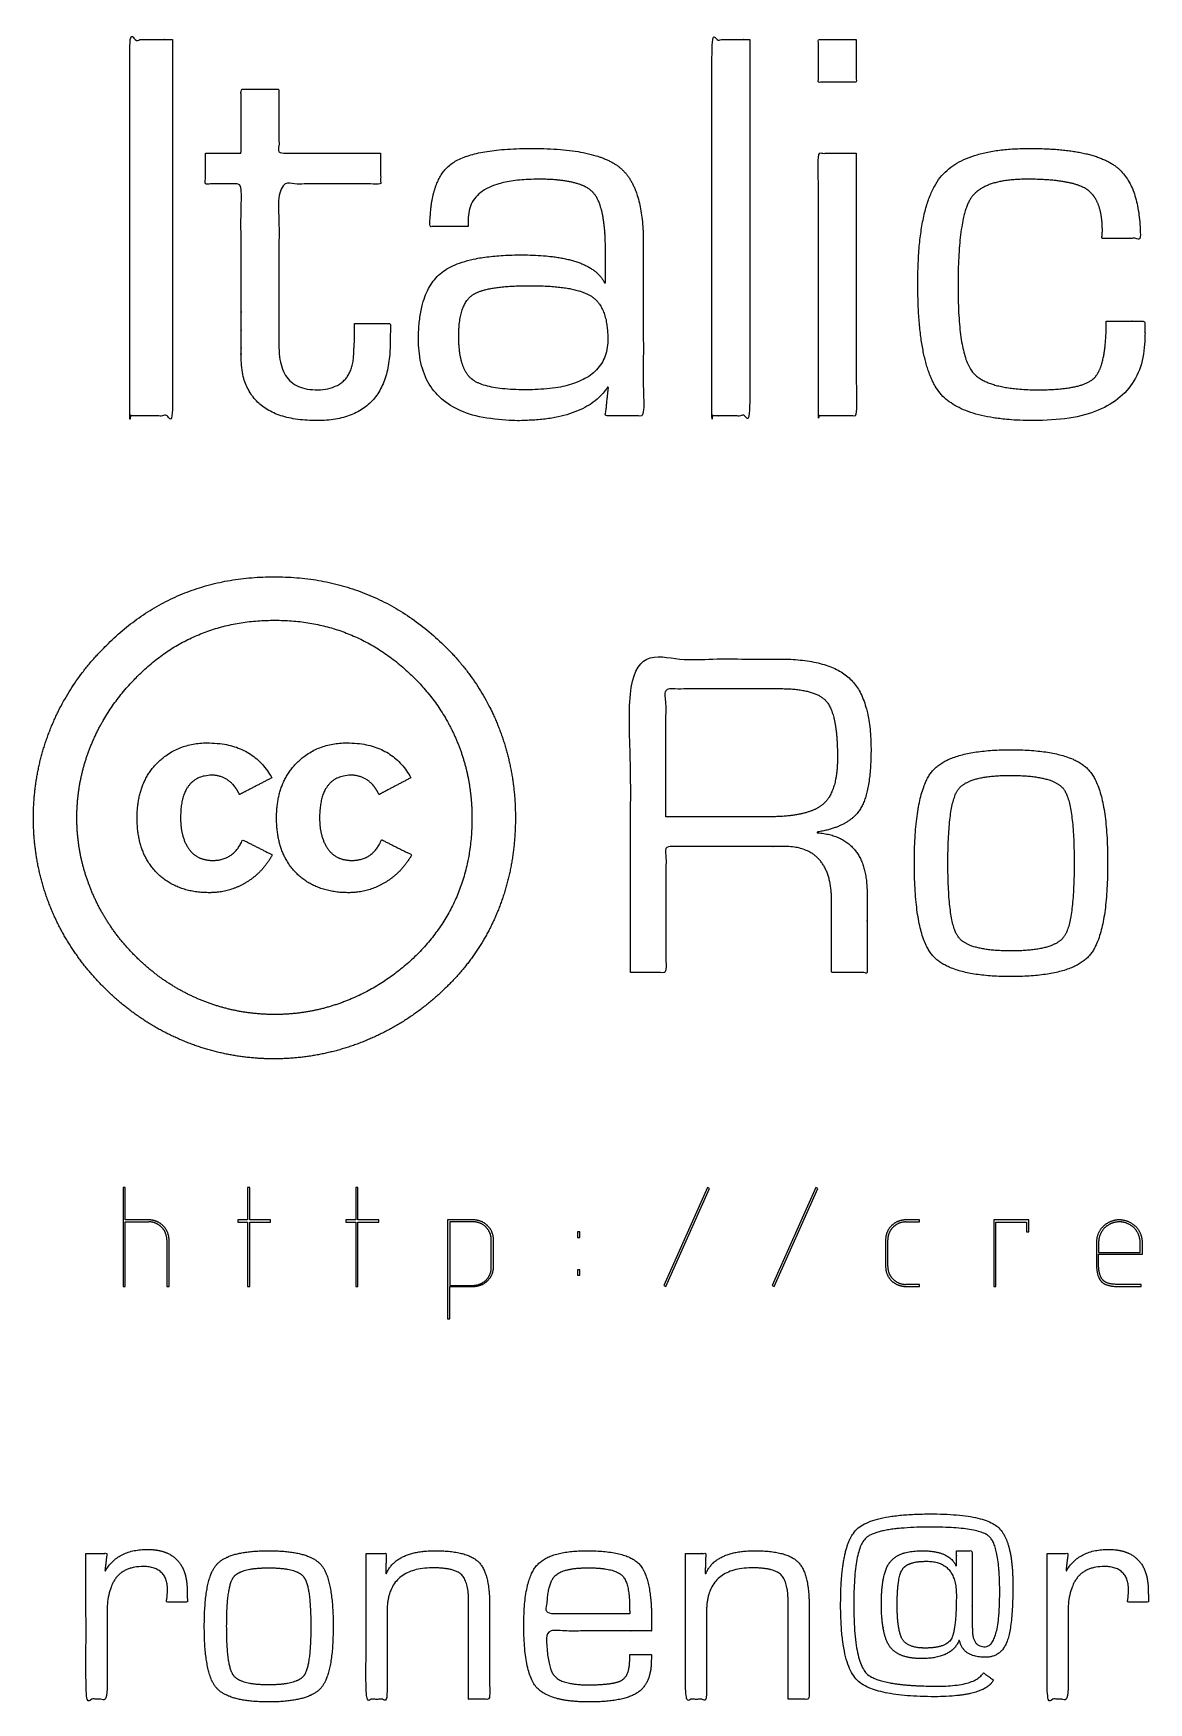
# Model space of a CAD drawing. Header units: millimetres. Extents: x -2385 to 1268, y -2691 to 4654.
# Drawn here: x -2385 to -1855, y -2690 to -1897 of the extents above; entities that cross this region are included whole.
import ezdxf

# ---------------------------------------------------------------- set-up
doc = ezdxf.new("R2010")
doc.units = ezdxf.units.MM
doc.header["$MEASUREMENT"] = 0
doc.layers.add('LAYER 01', color=1, linetype='Continuous')

msp = doc.modelspace()

# ---------------------------------------------------------------- linework, layer by layer
at = {"layer": 'LAYER 01'}
for p, q in [((-2342.75, -2445.51, 5.22), (-2342.75, -2492.53, 5.22)), ((-2341.74, -2445.51, 5.22), (-2342.75, -2445.51, 5.22)), ((-2341.74, -2460.89, 5.22), (-2341.74, -2445.51, 5.22)), ((-2283.56, -2445.51, 5.22), (-2283.56, -2460.89, 5.22)), ((-2282.52, -2445.51, 5.22), (-2283.56, -2445.51, 5.22)), ((-2282.52, -2460.89, 5.22), (-2282.52, -2445.51, 5.22)), ((-2232.15, -2445.51, 5.22), (-2232.15, -2460.89, 5.22)), ((-2231.1, -2445.51, 5.22), (-2232.15, -2445.51, 5.22)), ((-2231.1, -2460.89, 5.22), (-2231.1, -2445.51, 5.22)), ((-2064.86, -2445.51, 5.22), (-2085.66, -2492.12, 5.22)), ((-2084.71, -2492.53, 5.22), (-2063.91, -2445.92, 5.22)), ((-2063.91, -2445.92, 5.22), (-2064.86, -2445.51, 5.22)), ((-2013.44, -2445.51, 5.22), (-2034.25, -2492.12, 5.22)), ((-2033.29, -2492.53, 5.22), (-2012.5, -2445.92, 5.22)), ((-2012.5, -2445.92, 5.22), (-2013.44, -2445.51, 5.22)), ((-2330.53, -2460.89, 5.22), (-2341.74, -2460.89, 5.22)), ((-2341.74, -2461.82, 5.22), (-2330.53, -2461.82, 5.22)), ((-2341.74, -2492.53, 5.22), (-2341.74, -2461.82, 5.22)), ((-2288.23, -2460.89, 5.22), (-2288.23, -2461.9, 5.22)), ((-2283.56, -2460.89, 5.22), (-2288.23, -2460.89, 5.22)), ((-2288.23, -2461.9, 5.22), (-2283.56, -2461.9, 5.22)), ((-2283.56, -2461.9, 5.22), (-2283.56, -2492.53, 5.22)), ((-2272.64, -2460.89, 5.22), (-2282.52, -2460.89, 5.22)), ((-2282.52, -2461.9, 5.22), (-2272.64, -2461.9, 5.22)), ((-2282.52, -2492.53, 5.22), (-2282.52, -2461.9, 5.22)), ((-2272.64, -2461.9, 5.22), (-2272.64, -2460.89, 5.22)), ((-2232.15, -2460.89, 5.22), (-2236.82, -2460.89, 5.22)), ((-2236.82, -2460.89, 5.22), (-2236.82, -2461.9, 5.22)), ((-2236.82, -2461.9, 5.22), (-2232.15, -2461.9, 5.22)), ((-2232.15, -2461.9, 5.22), (-2232.15, -2492.53, 5.22)), ((-2221.22, -2460.89, 5.22), (-2231.1, -2460.89, 5.22)), ((-2231.1, -2492.53, 5.22), (-2231.1, -2461.9, 5.22)), ((-2231.1, -2461.9, 5.22), (-2221.22, -2461.9, 5.22)), ((-2221.22, -2461.9, 5.22), (-2221.22, -2460.89, 5.22)), ((-2188.51, -2460.89, 5.22), (-2188.51, -2507.91, 5.22)), ((-2176.29, -2460.89, 5.22), (-2188.51, -2460.89, 5.22)), ((-2187.5, -2461.82, 5.22), (-2187.5, -2492.02, 5.22)), ((-2176.29, -2461.82, 5.22), (-2187.5, -2461.82, 5.22)), ((-2126.72, -2466.6, 5.22), (-2126.72, -2469.2, 5.22)), ((-2125.67, -2466.6, 5.22), (-2126.72, -2466.6, 5.22)), ((-2125.67, -2469.2, 5.22), (-2125.67, -2466.6, 5.22)), ((-1964.16, -2460.89, 5.22), (-1970.64, -2460.89, 5.22)), ((-1970.64, -2461.88, 5.22), (-1964.16, -2461.88, 5.22)), ((-1964.16, -2461.88, 5.22), (-1964.16, -2460.89, 5.22)), ((-1928.85, -2460.89, 5.22), (-1928.85, -2492.53, 5.22)), ((-1912.21, -2460.89, 5.22), (-1928.85, -2460.89, 5.22)), ((-1927.83, -2461.9, 5.22), (-1913.26, -2461.9, 5.22)), ((-1927.83, -2492.53, 5.22), (-1927.83, -2461.9, 5.22)), ((-1913.26, -2461.9, 5.22), (-1913.26, -2466.59, 5.22)), ((-1913.26, -2466.59, 5.22), (-1912.21, -2466.59, 5.22)), ((-1912.21, -2466.59, 5.22), (-1912.21, -2460.89, 5.22)), ((-2321.95, -2470.43, 5.22), (-2321.95, -2492.53, 5.22)), ((-2320.9, -2492.53, 5.22), (-2320.9, -2470.49, 5.22)), ((-2167.72, -2483.42, 5.22), (-2167.72, -2470.43, 5.22)), ((-2166.67, -2483.11, 5.22), (-2166.67, -2470.34, 5.22)), ((-2126.72, -2469.2, 5.22), (-2125.67, -2469.2, 5.22)), ((-1980.26, -2470.34, 5.22), (-1980.26, -2483.11, 5.22)), ((-1979.24, -2483.11, 5.22), (-1979.24, -2470.34, 5.22)), ((-1880.04, -2471.62, 5.22), (-1880.04, -2481.82, 5.22)), ((-1879.02, -2471.73, 5.22), (-1879.02, -2476.39, 5.22)), ((-1859.24, -2476.39, 5.22), (-1859.24, -2471.73, 5.22)), ((-1858.19, -2477.24, 5.22), (-1858.19, -2471.62, 5.22)), ((-1879.02, -2476.39, 5.22), (-1859.24, -2476.39, 5.22)), ((-1879.02, -2481.82, 5.22), (-1879.02, -2477.24, 5.22)), ((-1879.02, -2477.24, 5.22), (-1858.19, -2477.24, 5.22)), ((-2126.72, -2484.65, 5.22), (-2126.72, -2487.25, 5.22)), ((-2125.67, -2484.65, 5.22), (-2126.72, -2484.65, 5.22)), ((-2126.72, -2487.25, 5.22), (-2125.67, -2487.25, 5.22)), ((-2125.67, -2487.25, 5.22), (-2125.67, -2484.65, 5.22)), ((-2342.75, -2492.53, 5.22), (-2341.74, -2492.53, 5.22)), ((-2321.95, -2492.53, 5.22), (-2320.9, -2492.53, 5.22)), ((-2283.56, -2492.53, 5.22), (-2282.52, -2492.53, 5.22)), ((-2232.15, -2492.53, 5.22), (-2231.1, -2492.53, 5.22)), ((-2187.5, -2492.02, 5.22), (-2176.29, -2492.02, 5.22)), ((-2187.5, -2492.53, 5.22), (-2176.29, -2492.53, 5.22)), ((-2187.5, -2507.91, 5.22), (-2187.5, -2492.53, 5.22)), ((-2085.66, -2492.12, 5.22), (-2084.71, -2492.53, 5.22)), ((-2034.25, -2492.12, 5.22), (-2033.29, -2492.53, 5.22)), ((-1964.16, -2491.56, 5.22), (-1970.64, -2491.56, 5.22)), ((-1970.64, -2492.53, 5.22), (-1964.16, -2492.53, 5.22)), ((-1964.16, -2492.53, 5.22), (-1964.16, -2491.56, 5.22)), ((-1928.85, -2492.53, 5.22), (-1927.83, -2492.53, 5.22)), ((-1858.73, -2491.56, 5.22), (-1869.91, -2491.56, 5.22)), ((-1869.91, -2492.53, 5.22), (-1858.73, -2492.53, 5.22)), ((-1858.73, -2492.53, 5.22), (-1858.73, -2491.56, 5.22)), ((-2188.51, -2507.91, 5.22), (-2187.5, -2507.91, 5.22))]:
    msp.add_line(p, q, dxfattribs=at)
for points, knots in [([(-2319.3, -1899.84, 5.22), (-2329.43, -1899.84, 5.22), (-2339.55, -1899.84, 5.22), (-2339.55, -1989.27, 5.22), (-2339.55, -2078.7, 5.22), (-2329.43, -2078.7, 5.22), (-2319.3, -2078.7, 5.22), (-2319.3, -1989.27, 5.22), (-2319.3, -1899.84, 5.22)], [-4, -4, -4, -3, -3, -2, -2, -1, -1, 0, 0, 0]), ([(-2044.83, -1899.84, 5.22), (-2053.83, -1899.84, 5.22), (-2062.83, -1899.84, 5.22), (-2062.83, -1989.27, 5.22), (-2062.83, -2078.7, 5.22), (-2053.83, -2078.7, 5.22), (-2044.83, -2078.7, 5.22), (-2044.83, -1989.27, 5.22), (-2044.83, -1899.84, 5.22)], [-4, -4, -4, -3, -3, -2, -2, -1, -1, 0, 0, 0]), ([(-1994.21, -1899.84, 5.22), (-2003.21, -1899.84, 5.22), (-2012.21, -1899.84, 5.22), (-2012.21, -1909.96, 5.22), (-2012.21, -1920.09, 5.22), (-2003.21, -1920.09, 5.22), (-1994.21, -1920.09, 5.22), (-1994.21, -1909.96, 5.22), (-1994.21, -1899.84, 5.22)], [-4, -4, -4, -3, -3, -2, -2, -1, -1, 0, 0, 0]), ([(-2220.31, -1953.83, 5.22), (-2244.5, -1953.83, 5.22), (-2268.68, -1953.83, 5.22), (-2268.68, -1938.65, 5.22), (-2268.68, -1923.46, 5.22), (-2277.68, -1923.46, 5.22), (-2286.68, -1923.46, 5.22), (-2286.68, -1938.65, 5.22), (-2286.68, -1953.83, 5.22), (-2295.12, -1953.83, 5.22), (-2303.56, -1953.83, 5.22), (-2303.56, -1961.15, 5.22), (-2303.56, -1968.46, 5.22), (-2295.12, -1968.46, 5.22), (-2286.68, -1968.46, 5.22), (-2286.68, -2007.07, 5.22), (-2286.68, -2045.69, 5.22), (-2286.68, -2047.89, 5.22), (-2286.68, -2050.08, 5.22), (-2286.68, -2080.95, 5.22), (-2250.67, -2080.95, 5.22), (-2215.81, -2080.95, 5.22), (-2215.81, -2044.11, 5.22), (-2215.71, -2039.47, 5.22), (-2215.6, -2034.83, 5.22), (-2224.14, -2034.83, 5.22), (-2232.67, -2034.83, 5.22), (-2232.68, -2038.25, 5.22), (-2232.69, -2041.68, 5.22), (-2232.87, -2044.72, 5.22), (-2233.06, -2047.76, 5.22), (-2233.06, -2066.32, 5.22), (-2250.81, -2066.32, 5.22), (-2268.68, -2066.32, 5.22), (-2268.68, -2045.69, 5.22), (-2268.68, -2007.07, 5.22), (-2268.68, -1968.46, 5.22), (-2244.5, -1968.46, 5.22), (-2220.31, -1968.46, 5.22), (-2220.31, -1961.15, 5.22), (-2220.31, -1953.83, 5.22)], [-20, -20, -20, -19, -19, -18, -18, -17, -17, -16, -16, -15, -15, -14, -14, -13, -13, -12, -12, -11, -11, -10, -10, -9, -9, -8, -8, -7, -7, -6, -6, -5, -5, -4, -4, -3, -3, -2, -2, -1, -1, 0, 0, 0]), ([(-2178.67, -1988.71, 5.22), (-2178.69, -1985.98, 5.22), (-2178.69, -1985.07, 5.22), (-2178.69, -1966.21, 5.22), (-2145.03, -1966.21, 5.22), (-2125.19, -1966.21, 5.22), (-2119.32, -1972.53, 5.22), (-2113.45, -1978.84, 5.22), (-2113.45, -2000.22, 5.22), (-2113.45, -2007.8, 5.22), (-2113.45, -2015.39, 5.22), (-2113.64, -2015.46, 5.22), (-2113.84, -2015.53, 5.22), (-2120.37, -2002.2, 5.22), (-2153.36, -2002.2, 5.22), (-2181.12, -2002.2, 5.22), (-2191.72, -2010.92, 5.22), (-2202.32, -2019.64, 5.22), (-2202.32, -2042.51, 5.22), (-2202.32, -2080.95, 5.22), (-2154.95, -2080.95, 5.22), (-2122.89, -2080.95, 5.22), (-2112.41, -2065.09, 5.22), (-2112.23, -2065.15, 5.22), (-2112.04, -2065.22, 5.22), (-2112.75, -2071.96, 5.22), (-2113.45, -2078.7, 5.22), (-2104.45, -2078.7, 5.22), (-2095.45, -2078.7, 5.22), (-2095.45, -2037.43, 5.22), (-2095.45, -1996.16, 5.22), (-2095.45, -1970.13, 5.22), (-2106.4, -1960.86, 5.22), (-2117.35, -1951.58, 5.22), (-2148.5, -1951.58, 5.22), (-2177.16, -1951.58, 5.22), (-2187.01, -1959.15, 5.22), (-2196.85, -1966.72, 5.22), (-2196.85, -1988.71, 5.22), (-2187.76, -1988.71, 5.22), (-2178.67, -1988.71, 5.22)], [-20, -20, -20, -19, -19, -18, -18, -17, -17, -16, -16, -15, -15, -14, -14, -13, -13, -12, -12, -11, -11, -10, -10, -9, -9, -8, -8, -7, -7, -6, -6, -5, -5, -4, -4, -3, -3, -2, -2, -1, -1, 0, 0, 0]), ([(-1875.37, -2033.7, 5.22), (-1875.37, -2054.92, 5.22), (-1881.01, -2060.62, 5.22), (-1886.64, -2066.32, 5.22), (-1907.59, -2066.32, 5.22), (-1932.34, -2066.32, 5.22), (-1939.09, -2057.67, 5.22), (-1945.84, -2049.01, 5.22), (-1945.84, -2017.34, 5.22), (-1945.84, -1984.84, 5.22), (-1939.92, -1975.52, 5.22), (-1934.01, -1966.21, 5.22), (-1913.23, -1966.21, 5.22), (-1891.69, -1966.21, 5.22), (-1884.45, -1971.16, 5.22), (-1877.22, -1976.12, 5.22), (-1877.22, -1990.99, 5.22), (-1877.34, -1992.66, 5.22), (-1877.47, -1994.33, 5.22), (-1868.31, -1994.33, 5.22), (-1859.15, -1994.33, 5.22), (-1859.15, -1969.55, 5.22), (-1870.27, -1960.57, 5.22), (-1881.39, -1951.58, 5.22), (-1911.86, -1951.58, 5.22), (-1942.85, -1951.58, 5.22), (-1953.91, -1964.92, 5.22), (-1964.96, -1978.26, 5.22), (-1964.96, -2015.61, 5.22), (-1964.96, -2055.44, 5.22), (-1954.11, -2068.19, 5.22), (-1943.26, -2080.95, 5.22), (-1909.53, -2080.95, 5.22), (-1856.97, -2080.95, 5.22), (-1856.97, -2040.54, 5.22), (-1857.02, -2037.12, 5.22), (-1857.06, -2033.7, 5.22), (-1866.22, -2033.7, 5.22), (-1875.37, -2033.7, 5.22)], [-19, -19, -19, -18, -18, -17, -17, -16, -16, -15, -15, -14, -14, -13, -13, -12, -12, -11, -11, -10, -10, -9, -9, -8, -8, -7, -7, -6, -6, -5, -5, -4, -4, -3, -3, -2, -2, -1, -1, 0, 0, 0]), ([(-1994.21, -1953.83, 5.22), (-2003.21, -1953.83, 5.22), (-2012.21, -1953.83, 5.22), (-2012.21, -2016.27, 5.22), (-2012.21, -2078.7, 5.22), (-2003.21, -2078.7, 5.22), (-1994.21, -2078.7, 5.22), (-1994.21, -2016.27, 5.22), (-1994.21, -1953.83, 5.22)], [-4, -4, -4, -3, -3, -2, -2, -1, -1, 0, 0, 0]), ([(-2149.27, -2016.83, 5.22), (-2170.43, -2016.83, 5.22), (-2176.81, -2021.36, 5.22), (-2183.19, -2025.9, 5.22), (-2183.19, -2040.84, 5.22), (-2183.19, -2056.32, 5.22), (-2176.88, -2061.32, 5.22), (-2170.57, -2066.32, 5.22), (-2151.24, -2066.32, 5.22), (-2112.32, -2066.32, 5.22), (-2112.32, -2042.31, 5.22), (-2112.32, -2027.23, 5.22), (-2119.88, -2022.03, 5.22), (-2127.44, -2016.83, 5.22), (-2149.27, -2016.83, 5.22)], [0, 0, 0, 1, 1, 2, 2, 3, 3, 4, 4, 5, 5, 6, 6, 7, 7, 7]), ([(-2271.02, -2155.19, 5.22), (-2318.7, -2155.19, 5.22), (-2351.43, -2188.54, 5.22), (-2368.01, -2205.12, 5.22), (-2376.7, -2226.08, 5.22), (-2385.4, -2247.05, 5.22), (-2385.4, -2269.77, 5.22), (-2385.4, -2292.68, 5.22), (-2376.81, -2313.35, 5.22), (-2368.22, -2334.01, 5.22), (-2351.75, -2350.48, 5.22), (-2335.28, -2366.95, 5.22), (-2314.51, -2375.65, 5.22), (-2293.74, -2384.34, 5.22), (-2271.02, -2384.34, 5.22), (-2248.32, -2384.34, 5.22), (-2227.04, -2375.55, 5.22), (-2205.77, -2366.75, 5.22), (-2188.98, -2350.18, 5.22), (-2172.81, -2334.42, 5.22), (-2164.53, -2313.85, 5.22), (-2156.25, -2293.29, 5.22), (-2156.25, -2269.77, 5.22), (-2156.25, -2246.44, 5.22), (-2164.64, -2225.67, 5.22), (-2173.02, -2204.91, 5.22), (-2189.19, -2188.74, 5.22), (-2222.95, -2155.19, 5.22), (-2271.02, -2155.19, 5.22)], [-14, -14, -14, -13, -13, -12, -12, -11, -11, -10, -10, -9, -9, -8, -8, -7, -7, -6, -6, -5, -5, -4, -4, -3, -3, -2, -2, -1, -1, 0, 0, 0]), ([(-2270.61, -2175.85, 5.22), (-2309.91, -2175.85, 5.22), (-2336.7, -2203.27, 5.22), (-2350.2, -2216.98, 5.22), (-2357.47, -2234.06, 5.22), (-2364.73, -2251.15, 5.22), (-2364.73, -2269.77, 5.22), (-2364.73, -2288.18, 5.22), (-2357.47, -2305.26, 5.22), (-2350.2, -2322.35, 5.22), (-2336.7, -2335.75, 5.22), (-2323.21, -2349.15, 5.22), (-2306.22, -2356.2, 5.22), (-2289.24, -2363.26, 5.22), (-2270.61, -2363.26, 5.22), (-2252.2, -2363.26, 5.22), (-2234.91, -2356.11, 5.22), (-2217.63, -2348.95, 5.22), (-2203.72, -2335.45, 5.22), (-2176.91, -2309.26, 5.22), (-2176.91, -2269.77, 5.22), (-2176.91, -2250.74, 5.22), (-2183.87, -2233.76, 5.22), (-2190.83, -2216.78, 5.22), (-2204.13, -2203.48, 5.22), (-2231.74, -2175.85, 5.22), (-2270.61, -2175.85, 5.22)], [0, 0, 0, 1, 1, 2, 2, 3, 3, 4, 4, 5, 5, 6, 6, 7, 7, 8, 8, 9, 9, 10, 10, 11, 11, 12, 12, 13, 13, 13]), ([(-2101.58, -2343.36, 5.22), (-2093.14, -2343.36, 5.22), (-2084.71, -2343.36, 5.22), (-2084.71, -2313.36, 5.22), (-2084.71, -2283.36, 5.22), (-2059.38, -2283.36, 5.22), (-2034.05, -2283.36, 5.22), (-2031.28, -2283.36, 5.22), (-2028.5, -2283.36, 5.22), (-2005.96, -2283.36, 5.22), (-2005.96, -2309.29, 5.22), (-2005.96, -2326.33, 5.22), (-2005.96, -2343.36, 5.22), (-1997.52, -2343.36, 5.22), (-1989.08, -2343.36, 5.22), (-1989.08, -2324.43, 5.22), (-1989.08, -2305.5, 5.22), (-1989.08, -2278.6, 5.22), (-2012.81, -2276.87, 5.22), (-2012.81, -2276.71, 5.22), (-2012.81, -2276.55, 5.22), (-1997.84, -2274.13, 5.22), (-1992.52, -2265.95, 5.22), (-1987.21, -2257.77, 5.22), (-1987.21, -2237.01, 5.22), (-1987.21, -2213.4, 5.22), (-1996.99, -2203.85, 5.22), (-2006.78, -2194.3, 5.22), (-2030.68, -2194.3, 5.22), (-2066.13, -2194.3, 5.22), (-2101.58, -2194.3, 5.22), (-2101.58, -2268.83, 5.22), (-2101.58, -2343.36, 5.22)], [-16, -16, -16, -15, -15, -14, -14, -13, -13, -12, -12, -11, -11, -10, -10, -9, -9, -8, -8, -7, -7, -6, -6, -5, -5, -4, -4, -3, -3, -2, -2, -1, -1, 0, 0, 0]), ([(-2084.71, -2269.3, 5.22), (-2060.47, -2269.3, 5.22), (-2036.23, -2269.3, 5.22), (-2017.07, -2269.3, 5.22), (-2010.11, -2263.4, 5.22), (-2003.14, -2257.49, 5.22), (-2003.14, -2241.15, 5.22), (-2003.14, -2220.73, 5.22), (-2008.31, -2214.54, 5.22), (-2013.48, -2208.36, 5.22), (-2030.46, -2208.36, 5.22), (-2057.58, -2208.36, 5.22), (-2084.71, -2208.36, 5.22), (-2084.71, -2238.83, 5.22), (-2084.71, -2269.3, 5.22)], [0, 0, 0, 1, 1, 2, 2, 3, 3, 4, 4, 5, 5, 6, 6, 7, 7, 7]), ([(-2272.05, -2250.74, 5.22), (-2281.26, -2234.16, 5.22), (-2302.54, -2234.16, 5.22), (-2317.07, -2234.16, 5.22), (-2326.58, -2243.78, 5.22), (-2336.1, -2253.39, 5.22), (-2336.1, -2269.77, 5.22), (-2336.1, -2286.54, 5.22), (-2326.68, -2295.95, 5.22), (-2317.26, -2305.36, 5.22), (-2301.92, -2305.36, 5.22), (-2292.3, -2305.36, 5.22), (-2284.32, -2300.55, 5.22), (-2276.35, -2295.75, 5.22), (-2271.84, -2287.36, 5.22), (-2278.9, -2283.78, 5.22), (-2285.96, -2280.2, 5.22), (-2290.06, -2290.02, 5.22), (-2300.08, -2290.02, 5.22), (-2307.65, -2290.02, 5.22), (-2311.54, -2284.49, 5.22), (-2315.43, -2278.97, 5.22), (-2315.43, -2269.77, 5.22), (-2315.43, -2249.51, 5.22), (-2300.08, -2249.51, 5.22), (-2297.02, -2249.51, 5.22), (-2293.44, -2251.55, 5.22), (-2289.86, -2253.6, 5.22), (-2287.4, -2258.71, 5.22), (-2279.73, -2254.72, 5.22), (-2272.05, -2250.74, 5.22)], [-15, -15, -15, -14, -14, -13, -13, -12, -12, -11, -11, -10, -10, -9, -9, -8, -8, -7, -7, -6, -6, -5, -5, -4, -4, -3, -3, -2, -2, -1, -1, 0, 0, 0]), ([(-2205.96, -2250.74, 5.22), (-2214.97, -2234.16, 5.22), (-2236.25, -2234.16, 5.22), (-2250.78, -2234.16, 5.22), (-2260.29, -2243.78, 5.22), (-2269.8, -2253.39, 5.22), (-2269.8, -2269.77, 5.22), (-2269.8, -2286.54, 5.22), (-2260.49, -2295.95, 5.22), (-2251.19, -2305.36, 5.22), (-2235.63, -2305.36, 5.22), (-2226.22, -2305.36, 5.22), (-2218.24, -2300.55, 5.22), (-2210.26, -2295.75, 5.22), (-2205.55, -2287.36, 5.22), (-2212.71, -2283.78, 5.22), (-2219.87, -2280.2, 5.22), (-2223.96, -2290.02, 5.22), (-2233.99, -2290.02, 5.22), (-2241.57, -2290.02, 5.22), (-2245.45, -2284.49, 5.22), (-2249.34, -2278.97, 5.22), (-2249.34, -2269.77, 5.22), (-2249.34, -2249.51, 5.22), (-2233.99, -2249.51, 5.22), (-2230.71, -2249.51, 5.22), (-2227.13, -2251.55, 5.22), (-2223.56, -2253.6, 5.22), (-2221.1, -2258.71, 5.22), (-2213.53, -2254.72, 5.22), (-2205.96, -2250.74, 5.22)], [-15, -15, -15, -14, -14, -13, -13, -12, -12, -11, -11, -10, -10, -9, -9, -8, -8, -7, -7, -6, -6, -5, -5, -4, -4, -3, -3, -2, -2, -1, -1, 0, 0, 0]), ([(-1920.7, -2237.42, 5.22), (-1949.4, -2237.42, 5.22), (-1957.99, -2247.5, 5.22), (-1966.58, -2257.58, 5.22), (-1966.58, -2291.33, 5.22), (-1966.58, -2325.08, 5.22), (-1957.99, -2335.16, 5.22), (-1949.4, -2345.24, 5.22), (-1920.7, -2345.24, 5.22), (-1891.89, -2345.24, 5.22), (-1883.3, -2335.16, 5.22), (-1874.71, -2325.08, 5.22), (-1874.71, -2291.33, 5.22), (-1874.71, -2257.58, 5.22), (-1883.3, -2247.5, 5.22), (-1891.89, -2237.42, 5.22), (-1920.7, -2237.42, 5.22)], [-8, -8, -8, -7, -7, -6, -6, -5, -5, -4, -4, -3, -3, -2, -2, -1, -1, 0, 0, 0]), ([(-1920.7, -2249.61, 5.22), (-1940.95, -2249.61, 5.22), (-1945.79, -2256.33, 5.22), (-1950.64, -2263.04, 5.22), (-1950.64, -2291.33, 5.22), (-1950.64, -2319.62, 5.22), (-1945.79, -2326.33, 5.22), (-1940.95, -2333.05, 5.22), (-1920.7, -2333.05, 5.22), (-1900.34, -2333.05, 5.22), (-1895.49, -2326.33, 5.22), (-1890.64, -2319.62, 5.22), (-1890.64, -2291.33, 5.22), (-1890.64, -2263.04, 5.22), (-1895.49, -2256.33, 5.22), (-1900.34, -2249.61, 5.22), (-1920.7, -2249.61, 5.22)], [0, 0, 0, 1, 1, 2, 2, 3, 3, 4, 4, 5, 5, 6, 6, 7, 7, 8, 8, 8]), ([(-1946.64, -2618.17, 5.22), (-1946.64, -2621.73, 5.22), (-1946.64, -2625.29, 5.22), (-1946.75, -2625.29, 5.22), (-1946.86, -2625.29, 5.22), (-1949.99, -2618.17, 5.22), (-1962.92, -2618.17, 5.22), (-1974.02, -2618.17, 5.22), (-1978.14, -2623.51, 5.22), (-1982.27, -2628.86, 5.22), (-1982.27, -2643.35, 5.22), (-1982.27, -2658.28, 5.22), (-1978.18, -2663.85, 5.22), (-1974.09, -2669.42, 5.22), (-1963.14, -2669.42, 5.22), (-1948.9, -2669.42, 5.22), (-1945.39, -2660.85, 5.22), (-1945.25, -2660.85, 5.22), (-1945.1, -2660.85, 5.22), (-1943.44, -2668.79, 5.22), (-1932.94, -2668.79, 5.22), (-1925.41, -2668.79, 5.22), (-1922.59, -2661.45, 5.22), (-1919.77, -2654.11, 5.22), (-1919.77, -2634.54, 5.22), (-1919.77, -2613.08, 5.22), (-1926.93, -2606.87, 5.22), (-1934.09, -2600.67, 5.22), (-1958.74, -2600.67, 5.22), (-1986.66, -2600.67, 5.22), (-1994.15, -2608.13, 5.22), (-2001.64, -2615.6, 5.22), (-2001.64, -2643.48, 5.22), (-2001.64, -2671.96, 5.22), (-1993.73, -2679.75, 5.22), (-1985.82, -2687.54, 5.22), (-1957.03, -2687.54, 5.22), (-1933.35, -2687.54, 5.22), (-1928.98, -2679.65, 5.22), (-1931.44, -2677.87, 5.22), (-1933.91, -2676.09, 5.22), (-1937.11, -2682.54, 5.22), (-1955.76, -2682.54, 5.22), (-1983.22, -2682.54, 5.22), (-1989.31, -2676.5, 5.22), (-1995.39, -2670.45, 5.22), (-1995.39, -2643.33, 5.22), (-1995.39, -2617.83, 5.22), (-1989.91, -2612.37, 5.22), (-1984.44, -2606.92, 5.22), (-1958.74, -2606.92, 5.22), (-1935.74, -2606.92, 5.22), (-1930.88, -2611.52, 5.22), (-1926.02, -2616.13, 5.22), (-1926.02, -2637.93, 5.22), (-1926.02, -2663.79, 5.22), (-1933.08, -2663.79, 5.22), (-1939, -2663.79, 5.22), (-1939, -2655.78, 5.22), (-1939.07, -2654.21, 5.22), (-1939.14, -2652.65, 5.22), (-1939.14, -2635.41, 5.22), (-1939.14, -2618.17, 5.22), (-1942.89, -2618.17, 5.22), (-1946.64, -2618.17, 5.22)], [-32, -32, -32, -31, -31, -30, -30, -29, -29, -28, -28, -27, -27, -26, -26, -25, -25, -24, -24, -23, -23, -22, -22, -21, -21, -20, -20, -19, -19, -18, -18, -17, -17, -16, -16, -15, -15, -14, -14, -13, -13, -12, -12, -11, -11, -10, -10, -9, -9, -8, -8, -7, -7, -6, -6, -5, -5, -4, -4, -3, -3, -2, -2, -1, -1, 0, 0, 0]), ([(-2360.39, -2619.42, 5.22), (-2360.39, -2654.11, 5.22), (-2360.39, -2688.79, 5.22), (-2355.39, -2688.79, 5.22), (-2350.39, -2688.79, 5.22), (-2350.39, -2668.09, 5.22), (-2350.39, -2647.39, 5.22), (-2350.39, -2625.67, 5.22), (-2333.32, -2625.67, 5.22), (-2321.64, -2625.67, 5.22), (-2321.64, -2636.84, 5.22), (-2321.64, -2637.83, 5.22), (-2321.93, -2640.72, 5.22), (-2322.07, -2641.63, 5.22), (-2322.21, -2642.54, 5.22), (-2317.2, -2642.54, 5.22), (-2312.19, -2642.54, 5.22), (-2312.23, -2640.1, 5.22), (-2312.27, -2637.66, 5.22), (-2312.27, -2617.54, 5.22), (-2331.36, -2617.54, 5.22), (-2345.17, -2617.54, 5.22), (-2351.17, -2627.69, 5.22), (-2351.28, -2627.58, 5.22), (-2351.39, -2627.46, 5.22), (-2350.89, -2623.44, 5.22), (-2350.39, -2619.42, 5.22), (-2355.39, -2619.42, 5.22), (-2360.39, -2619.42, 5.22)], [-14, -14, -14, -13, -13, -12, -12, -11, -11, -10, -10, -9, -9, -8, -8, -7, -7, -6, -6, -5, -5, -4, -4, -3, -3, -2, -2, -1, -1, 0, 0, 0]), ([(-2273.56, -2618.17, 5.22), (-2292.69, -2618.17, 5.22), (-2298.41, -2624.89, 5.22), (-2304.14, -2631.61, 5.22), (-2304.14, -2654.11, 5.22), (-2304.14, -2676.61, 5.22), (-2298.41, -2683.32, 5.22), (-2292.69, -2690.04, 5.22), (-2273.56, -2690.04, 5.22), (-2254.35, -2690.04, 5.22), (-2248.62, -2683.32, 5.22), (-2242.89, -2676.61, 5.22), (-2242.89, -2654.11, 5.22), (-2242.89, -2631.61, 5.22), (-2248.62, -2624.89, 5.22), (-2254.35, -2618.17, 5.22), (-2273.56, -2618.17, 5.22)], [-8, -8, -8, -7, -7, -6, -6, -5, -5, -4, -4, -3, -3, -2, -2, -1, -1, 0, 0, 0]), ([(-2227.27, -2619.42, 5.22), (-2227.27, -2654.11, 5.22), (-2227.27, -2688.79, 5.22), (-2222.27, -2688.79, 5.22), (-2217.27, -2688.79, 5.22), (-2217.27, -2667.93, 5.22), (-2217.27, -2647.06, 5.22), (-2217.27, -2626.29, 5.22), (-2195.41, -2626.29, 5.22), (-2185.48, -2626.29, 5.22), (-2182, -2629.49, 5.22), (-2178.52, -2632.68, 5.22), (-2178.52, -2641.92, 5.22), (-2178.52, -2643.22, 5.22), (-2178.52, -2644.53, 5.22), (-2178.52, -2666.66, 5.22), (-2178.52, -2688.79, 5.22), (-2173.52, -2688.79, 5.22), (-2168.52, -2688.79, 5.22), (-2168.52, -2666.22, 5.22), (-2168.52, -2643.66, 5.22), (-2168.52, -2628.71, 5.22), (-2173.85, -2623.44, 5.22), (-2179.18, -2618.17, 5.22), (-2194.25, -2618.17, 5.22), (-2212.92, -2618.17, 5.22), (-2217.63, -2629.07, 5.22), (-2217.77, -2628.96, 5.22), (-2217.91, -2628.85, 5.22), (-2217.77, -2624.13, 5.22), (-2217.63, -2619.42, 5.22), (-2222.45, -2619.42, 5.22), (-2227.27, -2619.42, 5.22)], [-16, -16, -16, -15, -15, -14, -14, -13, -13, -12, -12, -11, -11, -10, -10, -9, -9, -8, -8, -7, -7, -6, -6, -5, -5, -4, -4, -3, -3, -2, -2, -1, -1, 0, 0, 0]), ([(-2101.91, -2667.54, 5.22), (-2101.91, -2668.65, 5.22), (-2101.91, -2669.75, 5.22), (-2101.91, -2677.35, 5.22), (-2105.57, -2679.63, 5.22), (-2109.24, -2681.92, 5.22), (-2121.52, -2681.92, 5.22), (-2134.45, -2681.92, 5.22), (-2137.97, -2677.38, 5.22), (-2141.5, -2672.84, 5.22), (-2141.5, -2656.29, 5.22), (-2116.51, -2656.29, 5.22), (-2091.53, -2656.29, 5.22), (-2091.53, -2653.53, 5.22), (-2091.53, -2650.78, 5.22), (-2091.53, -2630.68, 5.22), (-2097.48, -2624.42, 5.22), (-2103.44, -2618.17, 5.22), (-2122.62, -2618.17, 5.22), (-2140.21, -2618.17, 5.22), (-2146.24, -2625.33, 5.22), (-2152.27, -2632.48, 5.22), (-2152.27, -2653.37, 5.22), (-2152.27, -2675.94, 5.22), (-2146.29, -2682.99, 5.22), (-2140.31, -2690.04, 5.22), (-2121.19, -2690.04, 5.22), (-2104.75, -2690.04, 5.22), (-2098.2, -2685.62, 5.22), (-2091.64, -2681.2, 5.22), (-2091.64, -2670.14, 5.22), (-2091.58, -2668.84, 5.22), (-2091.53, -2667.54, 5.22), (-2096.72, -2667.54, 5.22), (-2101.91, -2667.54, 5.22)], [-17, -17, -17, -16, -16, -15, -15, -14, -14, -13, -13, -12, -12, -11, -11, -10, -10, -9, -9, -8, -8, -7, -7, -6, -6, -5, -5, -4, -4, -3, -3, -2, -2, -1, -1, 0, 0, 0]), ([(-2075.39, -2619.42, 5.22), (-2075.39, -2654.11, 5.22), (-2075.39, -2688.79, 5.22), (-2070.39, -2688.79, 5.22), (-2065.39, -2688.79, 5.22), (-2065.39, -2667.93, 5.22), (-2065.39, -2647.06, 5.22), (-2065.39, -2626.29, 5.22), (-2043.54, -2626.29, 5.22), (-2033.61, -2626.29, 5.22), (-2030.12, -2629.49, 5.22), (-2026.64, -2632.68, 5.22), (-2026.64, -2641.92, 5.22), (-2026.64, -2643.22, 5.22), (-2026.64, -2644.53, 5.22), (-2026.64, -2666.66, 5.22), (-2026.64, -2688.79, 5.22), (-2021.64, -2688.79, 5.22), (-2016.64, -2688.79, 5.22), (-2016.64, -2666.22, 5.22), (-2016.64, -2643.66, 5.22), (-2016.64, -2628.71, 5.22), (-2021.97, -2623.44, 5.22), (-2027.31, -2618.17, 5.22), (-2042.37, -2618.17, 5.22), (-2061.05, -2618.17, 5.22), (-2065.75, -2629.07, 5.22), (-2065.9, -2628.96, 5.22), (-2066.04, -2628.85, 5.22), (-2065.9, -2624.13, 5.22), (-2065.75, -2619.42, 5.22), (-2070.57, -2619.42, 5.22), (-2075.39, -2619.42, 5.22)], [-16, -16, -16, -15, -15, -14, -14, -13, -13, -12, -12, -11, -11, -10, -10, -9, -9, -8, -8, -7, -7, -6, -6, -5, -5, -4, -4, -3, -3, -2, -2, -1, -1, 0, 0, 0]), ([(-1903.52, -2619.42, 5.22), (-1903.52, -2654.11, 5.22), (-1903.52, -2688.79, 5.22), (-1898.52, -2688.79, 5.22), (-1893.52, -2688.79, 5.22), (-1893.52, -2668.09, 5.22), (-1893.52, -2647.39, 5.22), (-1893.52, -2625.67, 5.22), (-1876.45, -2625.67, 5.22), (-1864.77, -2625.67, 5.22), (-1864.77, -2636.84, 5.22), (-1864.77, -2637.83, 5.22), (-1865.05, -2640.72, 5.22), (-1865.19, -2641.63, 5.22), (-1865.33, -2642.54, 5.22), (-1860.32, -2642.54, 5.22), (-1855.31, -2642.54, 5.22), (-1855.35, -2640.1, 5.22), (-1855.39, -2637.66, 5.22), (-1855.39, -2617.54, 5.22), (-1874.48, -2617.54, 5.22), (-1888.29, -2617.54, 5.22), (-1894.3, -2627.69, 5.22), (-1894.41, -2627.58, 5.22), (-1894.51, -2627.46, 5.22), (-1894.02, -2623.44, 5.22), (-1893.52, -2619.42, 5.22), (-1898.52, -2619.42, 5.22), (-1903.52, -2619.42, 5.22)], [-14, -14, -14, -13, -13, -12, -12, -11, -11, -10, -10, -9, -9, -8, -8, -7, -7, -6, -6, -5, -5, -4, -4, -3, -3, -2, -2, -1, -1, 0, 0, 0]), ([(-2273.56, -2626.29, 5.22), (-2287.05, -2626.29, 5.22), (-2290.28, -2630.77, 5.22), (-2293.52, -2635.25, 5.22), (-2293.52, -2654.11, 5.22), (-2293.52, -2672.96, 5.22), (-2290.28, -2677.44, 5.22), (-2287.05, -2681.92, 5.22), (-2273.56, -2681.92, 5.22), (-2259.98, -2681.92, 5.22), (-2256.75, -2677.44, 5.22), (-2253.52, -2672.96, 5.22), (-2253.52, -2654.11, 5.22), (-2253.52, -2635.25, 5.22), (-2256.75, -2630.77, 5.22), (-2259.98, -2626.29, 5.22), (-2273.56, -2626.29, 5.22)], [0, 0, 0, 1, 1, 2, 2, 3, 3, 4, 4, 5, 5, 6, 6, 7, 7, 8, 8, 8]), ([(-2101.91, -2648.17, 5.22), (-2101.94, -2646.49, 5.22), (-2101.97, -2644.81, 5.22), (-2101.97, -2633.24, 5.22), (-2105.68, -2629.76, 5.22), (-2109.39, -2626.29, 5.22), (-2121.66, -2626.29, 5.22), (-2134.02, -2626.29, 5.22), (-2137.68, -2630.36, 5.22), (-2141.35, -2634.43, 5.22), (-2141.35, -2648.17, 5.22), (-2121.63, -2648.17, 5.22), (-2101.91, -2648.17, 5.22)], [0, 0, 0, 1, 1, 2, 2, 3, 3, 4, 4, 5, 5, 6, 6, 6]), ([(-1960.74, -2623.17, 5.22), (-1969.65, -2623.17, 5.22), (-1972.21, -2626.88, 5.22), (-1974.77, -2630.59, 5.22), (-1974.77, -2643.57, 5.22), (-1974.77, -2656.33, 5.22), (-1972.21, -2660.37, 5.22), (-1969.65, -2664.42, 5.22), (-1961.48, -2664.42, 5.22), (-1951.61, -2664.42, 5.22), (-1949.13, -2660.23, 5.22), (-1946.64, -2656.04, 5.22), (-1946.64, -2639.27, 5.22), (-1946.64, -2623.17, 5.22), (-1960.74, -2623.17, 5.22)], [0, 0, 0, 1, 1, 2, 2, 3, 3, 4, 4, 5, 5, 6, 6, 7, 7, 7])]:
    msp.add_open_spline(points, degree=2, knots=knots, dxfattribs=at)
for points, weights in [([(-2323.7, -2463.68, 5.22), (-2326.55, -2460.89, 5.22), (-2330.53, -2460.89, 5.22)], [1, 0.925887561585, 1]), ([(-2324.46, -2464.33, 5.22), (-2326.99, -2461.86, 5.22), (-2330.53, -2461.82, 5.22)], [1, 0.928362648298, 1]), ([(-2321.95, -2470.43, 5.22), (-2321.95, -2466.86, 5.22), (-2324.46, -2464.33, 5.22)], [1, 0.924915287254, 1]), ([(-2320.9, -2470.49, 5.22), (-2320.92, -2466.51, 5.22), (-2323.7, -2463.68, 5.22)], [1, 0.926296764743, 1]), ([(-2169.46, -2463.64, 5.22), (-2172.32, -2460.89, 5.22), (-2176.29, -2460.89, 5.22)], [1, 0.927832282829, 1]), ([(-2170.22, -2464.33, 5.22), (-2172.74, -2461.82, 5.22), (-2176.29, -2461.82, 5.22)], [1, 0.924309258472, 1]), ([(-2167.72, -2470.43, 5.22), (-2167.76, -2466.88, 5.22), (-2170.22, -2464.33, 5.22)], [1, 0.929504207816, 1]), ([(-2166.67, -2470.34, 5.22), (-2166.68, -2466.41, 5.22), (-2169.46, -2463.64, 5.22)], [1, 0.924779417427, 1]), ([(-1977.47, -2463.64, 5.22), (-1980.26, -2466.41, 5.22), (-1980.26, -2470.34, 5.22)], [1, 0.923104889189, 1]), ([(-1976.74, -2464.35, 5.22), (-1979.21, -2466.84, 5.22), (-1979.24, -2470.34, 5.22)], [1, 0.926220894822, 1]), ([(-1970.64, -2460.89, 5.22), (-1974.6, -2460.9, 5.22), (-1977.47, -2463.64, 5.22)], [1, 0.928596070217, 1]), ([(-1970.64, -2461.88, 5.22), (-1974.19, -2461.88, 5.22), (-1976.74, -2464.35, 5.22)], [1, 0.927028972374, 1]), ([(-1876.86, -2464.01, 5.22), (-1880.04, -2467.15, 5.22), (-1880.04, -2471.62, 5.22)], [1, 0.922892133633, 1]), ([(-1876.13, -2464.71, 5.22), (-1879.02, -2467.63, 5.22), (-1879.02, -2471.73, 5.22)], [1, 0.924846636895, 1]), ([(-1869.11, -2460.89, 5.22), (-1873.61, -2460.9, 5.22), (-1876.86, -2464.01, 5.22)], [1, 0.928919035288, 1]), ([(-1869.11, -2461.82, 5.22), (-1873.2, -2461.86, 5.22), (-1876.13, -2464.71, 5.22)], [1, 0.927905506116, 1]), ([(-1861.37, -2464.01, 5.22), (-1864.65, -2460.98, 5.22), (-1869.11, -2460.89, 5.22)], [1, 0.935099142407, 1]), ([(-1862.13, -2464.71, 5.22), (-1865.06, -2461.9, 5.22), (-1869.11, -2461.82, 5.22)], [1, 0.93109859171, 1]), ([(-1859.24, -2471.73, 5.22), (-1859.29, -2467.64, 5.22), (-1862.13, -2464.71, 5.22)], [1, 0.929539243295, 1]), ([(-1858.19, -2471.62, 5.22), (-1858.22, -2467.16, 5.22), (-1861.37, -2464.01, 5.22)], [1, 0.925225615508, 1]), ([(-2170.22, -2489.51, 5.22), (-2167.65, -2487.01, 5.22), (-2167.72, -2483.42, 5.22)], [1, 0.918049935763, 1]), ([(-2169.46, -2489.82, 5.22), (-2166.59, -2487.07, 5.22), (-2166.67, -2483.11, 5.22)], [1, 0.915797516316, 1]), ([(-1980.26, -2483.11, 5.22), (-1980.27, -2487.05, 5.22), (-1977.47, -2489.82, 5.22)], [1, 0.921887667151, 1]), ([(-1979.24, -2483.11, 5.22), (-1979.24, -2486.63, 5.22), (-1976.74, -2489.09, 5.22)], [1, 0.922261232429, 1]), ([(-2176.29, -2492.02, 5.22), (-2172.76, -2491.98, 5.22), (-2170.22, -2489.51, 5.22)], [1, 0.928079190445, 1]), ([(-2176.29, -2492.53, 5.22), (-2172.33, -2492.55, 5.22), (-2169.46, -2489.82, 5.22)], [1, 0.926848873632, 1]), ([(-1977.47, -2489.82, 5.22), (-1974.59, -2492.53, 5.22), (-1970.64, -2492.53, 5.22)], [1, 0.929312543843, 1]), ([(-1976.74, -2489.09, 5.22), (-1974.18, -2491.53, 5.22), (-1970.64, -2491.56, 5.22)], [1, 0.930133886125, 1])]:
    msp.add_rational_spline(points, weights, degree=2, dxfattribs=at)
for points in [[(-1880.04, -2481.82, 5.22), (-1880.03, -2488.18, 5.22), (-1877.34, -2490.56, 5.22)], [(-1876.65, -2489.82, 5.22), (-1879.02, -2487.66, 5.22), (-1879.02, -2481.82, 5.22)], [(-1877.34, -2490.56, 5.22), (-1875.12, -2492.53, 5.22), (-1869.91, -2492.53, 5.22)], [(-1869.91, -2491.56, 5.22), (-1874.7, -2491.58, 5.22), (-1876.65, -2489.82, 5.22)]]:
    msp.add_open_spline(points, degree=2, dxfattribs=at)

doc.saveas('drawing.dxf')
